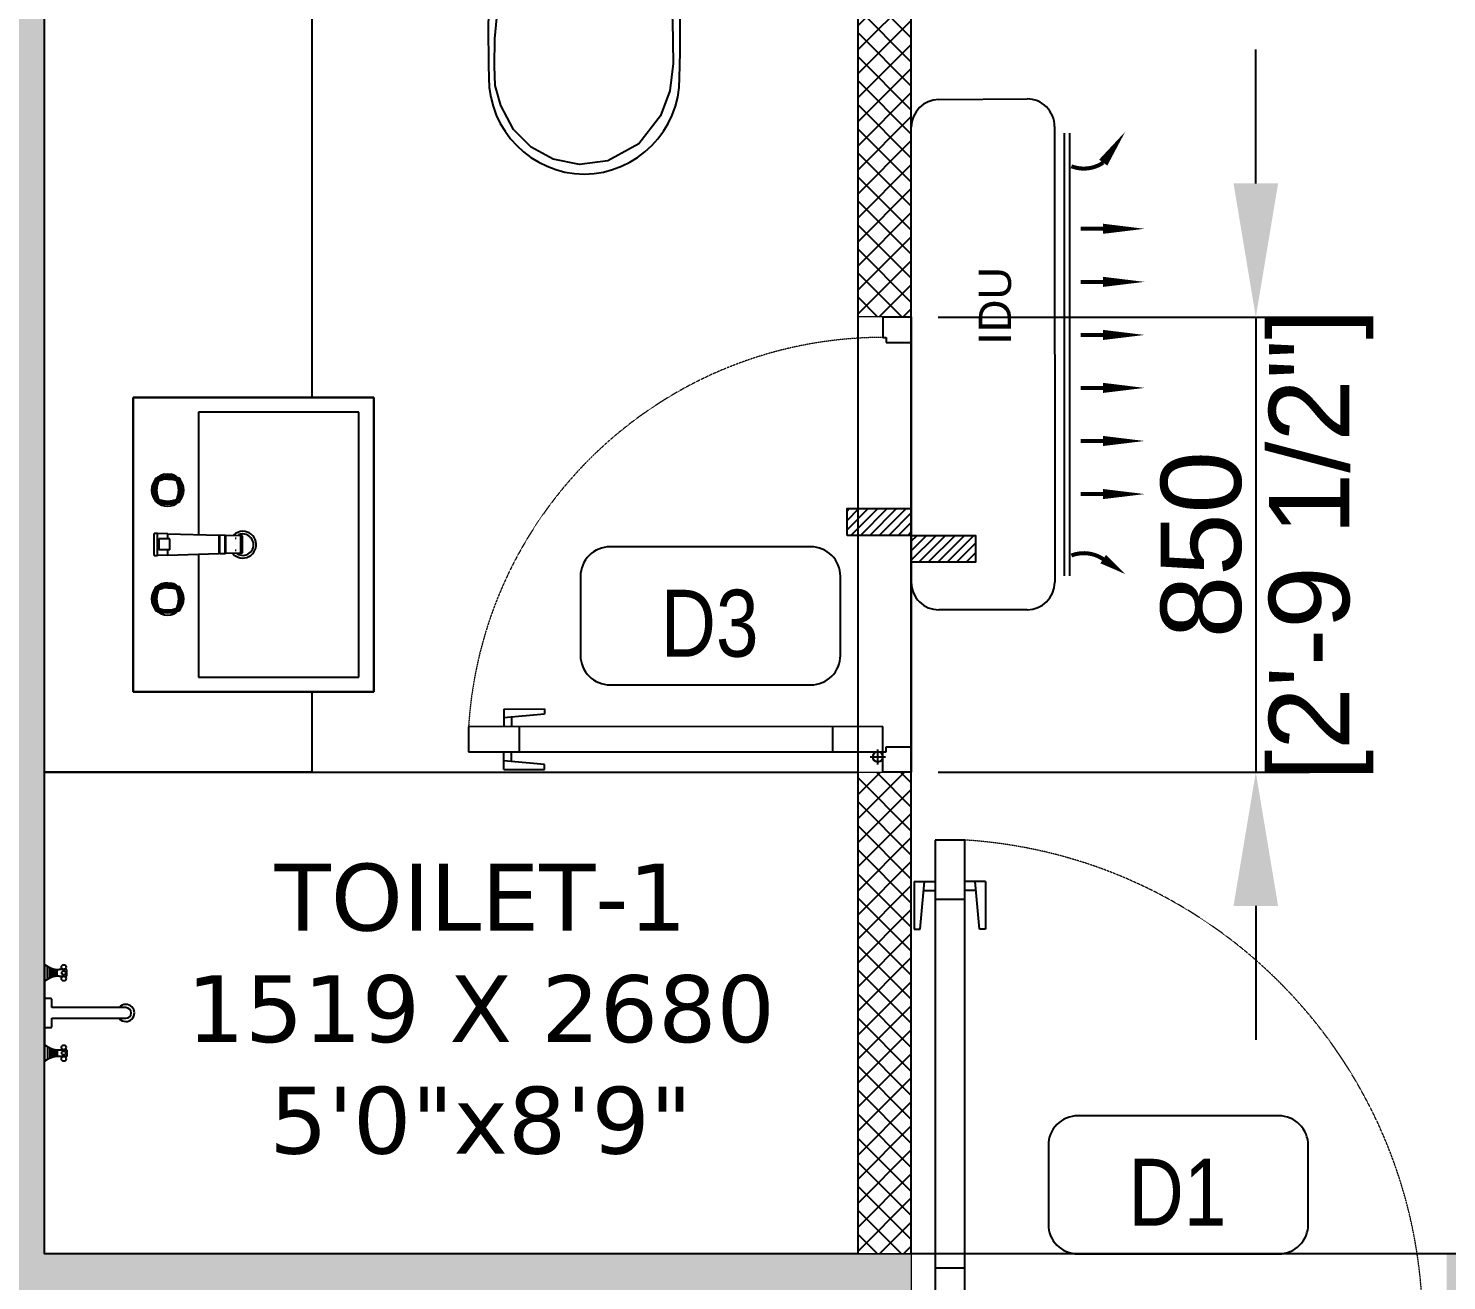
# Model space of a CAD drawing. Header units: millimetres. Extents: x 94643 to 134206, y 115494 to 180803.
# Drawn here: x 121620 to 124270, y 132077 to 134417 of the extents above; entities that cross this region are included whole.
import ezdxf
from ezdxf.enums import TextEntityAlignment as Align

# ---------------------------------------------------------------- set-up
doc = ezdxf.new("R2010")
doc.units = ezdxf.units.MM
doc.linetypes.add('3.5BHK EAST-UN-5$0$DASHED', pattern=[0.75, 0.5, -0.25])
doc.linetypes.add('3BHK  WEST_UN-2$0$DASHED', pattern=[0.75, 0.5, -0.25])
for name, color, linetype in [('A-AC', 252, 'Continuous'), ('A-Dimensions', 4, 'Continuous'), ('A-Door', 11, 'Continuous'), ('A-Door Line', 8, 'Continuous'), ('A-Fixture', 8, 'Continuous'), ('A-Furniture', 8, 'Continuous'), ('A-Handwash', 252, 'Continuous'), ('A-Handwash Platform', 253, 'Continuous'), ('A-Hatch', 252, 'Continuous'), ('A-Room Boundary', 44, 'Continuous'), ('A-Shower', 253, 'Continuous'), ('A-Shower Glass', 253, 'Continuous'), ('A-Text Main', 44, 'Continuous'), ('A-WC', 253, 'Continuous')]:
    doc.layers.add(name, color=color, linetype=linetype)
doc.layers.add('A-Wall', color=240, linetype='Continuous', lineweight=35)
doc.styles.add('2024-08-29_TOWER-A$0$simplex-0.8', font='simplex.shx', dxfattribs={"width": 0.8})
doc.styles.add('3.5BHK WEST-UN-6$0$grid_text', font='verdana.ttf')
doc.styles.add('3BHK  WEST_UN-2$0$AMISH', font='arial.ttf')
doc.styles.add('ARIAL', font='ARIALN.TTF')
doc.styles.add('S', font='arial.ttf', dxfattribs={"height": 150})
doc.dimstyles.new('DIMSMALL', dxfattribs={"dimtxt": 150, "dimasz": 250, "dimexe": 100, "dimexo": 100, "dimgap": 25, "dimtad": 1, "dimdec": 0, "dimzin": 0, "dimdsep": 46, "dimtxsty": 'S', "dimcen": 0, "dimdle": 100, "dimclrd": 8, "dimclre": 8, "dimclrt": 256, "dimazin": 0, "dimtfac": 1, "dimtdec": 0, "dimtix": 1, "dimtmove": 0, "dimatfit": 3, "dimldrblk": '12_DatumFilled', "dimfxl": 1, "dimtolj": 1, "dimtzin": 0, "dimlwd": -1, "dimlwe": -1, "dimarcsym": 1})

# ---------------------------------------------------------------- blocks, each defined once
blk = doc.blocks.new('*D239')
at = {"layer": 'A-Dimensions', "color": 8, "transparency": 16777216}
for p, q in [((123913.6, 134127.6), (123913.6, 134377.6)), ((123320.4, 133877.6), (124013.6, 133877.6)), ((123913.6, 133877.6), (123913.6, 133027.6)), ((123320.4, 133027.6), (124013.6, 133027.6)), ((123913.6, 132777.6), (123913.6, 132527.6))]:
    blk.add_line(p, q, dxfattribs=at)
for points in [[(123871.9, 134127.6), (123955.2, 134127.6), (123913.6, 133877.6)], [(123871.9, 132777.6), (123955.2, 132777.6), (123913.6, 133027.6)]]:
    blk.add_solid(points, dxfattribs=at)
at = {"layer": 'Defpoints', "color": 0, "transparency": 16777216}
for p in [(123220.4, 133877.6), (123220.4, 133027.6), (123913.6, 133027.6)]:
    blk.add_point(p, dxfattribs=at)
at = {"layer": 'A-Dimensions', "lineweight": 30, "transparency": 16777216, "char_height": 150, "attachment_point": 5, "rotation": 90, "style": 'S'}
for s, insert in [('\\A1;[2\'-9 1/2"]', (124035.7, 133452.6)), ('\\A1;850', (123812, 133452.6))]:
    blk.add_mtext(s, dxfattribs=dict(at, insert=insert))
blk = doc.blocks.new('12_DatumFilled')
at = {"color": 8, "linetype": 'ByBlock'}
blk.add_solid([(0, 0.577), (-1, 0), (0, -0.577)], dxfattribs=at)
blk = doc.blocks.new('A$Ccfbdbe87')
at = {"layer": 'A-Door'}
for p, q in [((99.9, 973.1), (44.4, 973.1)), ((44.4, 973.1), (44.4, 62.5)), ((99.9, 62.5), (99.9, 973.1)), ((5.6, 895.4), (44.4, 895.4)), ((5.6, 895.4), (5.6, 806.5)), ((16.7, 806.5), (24.9, 895.4)), ((23.3, 878.7), (44.4, 878.7)), ((138.8, 895.4), (99.9, 895.4)), ((121, 878.7), (99.9, 878.7)), ((127.7, 806.5), (119.5, 895.4)), ((138.8, 895.4), (138.8, 806.5)), ((99.9, 862), (44.4, 862)), ((5.6, 806.5), (16.7, 806.5)), ((138.8, 806.5), (127.7, 806.5)), ((99.9, 173.5), (44.4, 173.5)), ((33.3, 90.2), (33.3, 56.9)), ((0, 0), (0, 62.5)), ((0, 62.5), (44.4, 62.5)), ((16.7, 73.6), (50, 73.6)), ((44.4, 62.5), (99.9, 62.5)), ((44.4, 62.5), (44.4, 55.5)), ((44.4, 55.5), (55.5, 55.5)), ((55.5, 55.5), (55.5, 0)), ((99.9, 62.5), (99.9, 62.5)), ((944.5, 55.5), (944.5, 0)), ((955.6, 55.5), (944.5, 55.5)), ((1000, 62.5), (955.6, 62.5)), ((955.6, 62.5), (955.6, 55.5)), ((1000, 0), (1000, 62.5)), ((55.5, 0), (0, 0)), ((944.5, 0), (1000, 0))]:
    blk.add_line(p, q, dxfattribs=at)
blk.add_circle((33.3, 73.6), 11.1, dxfattribs=at)
at = {"layer": 'A-Door', "linetype": '3BHK  WEST_UN-2$0$DASHED', "lineweight": 0}
blk.add_arc((41.8, 61.2), 913.8, 0.0822, 86.3506, dxfattribs=at)
blk = doc.blocks.new('A$C9b4d8ff6')
at = {"layer": 'A-Door'}
for p, q in [((84.9, 827.1), (37.7, 827.1)), ((37.7, 827.1), (37.8, 53.1)), ((85, 53.1), (84.9, 827.1)), ((4.7, 761.1), (37.7, 761.1)), ((4.7, 761.1), (4.7, 685.5)), ((14.1, 685.5), (21.1, 761.1)), ((19.8, 746.9), (37.7, 746.9)), ((117.9, 761.1), (84.9, 761.1)), ((102.8, 746.9), (84.9, 746.9)), ((108.5, 685.5), (101.5, 761.1)), ((117.9, 761.1), (118, 685.5)), ((84.9, 732.7), (37.7, 732.7)), ((4.7, 685.5), (14.1, 685.5)), ((118, 685.5), (108.5, 685.5)), ((84.9, 147.5), (37.7, 147.5)), ((0, 0), (0, 53.1)), ((0, 53.1), (37.8, 53.1)), ((14.2, 62.5), (42.5, 62.5)), ((28.3, 76.7), (28.3, 48.4)), ((37.8, 53.1), (85, 53.1)), ((37.8, 53.1), (37.8, 47.2)), ((85, 53.1), (85, 53.1)), ((850, 53.2), (812.2, 53.1)), ((812.2, 53.1), (812.2, 47.2)), ((850, 0.1), (850, 53.2)), ((37.8, 47.2), (47.2, 47.2)), ((47.2, 47.2), (47.2, 0)), ((802.8, 47.2), (802.8, 0.1)), ((812.2, 47.2), (802.8, 47.2)), ((47.2, 0), (0, 0)), ((802.8, 0.1), (850, 0.1))]:
    blk.add_line(p, q, dxfattribs=at)
blk.add_circle((28.3, 62.5), 9.44, dxfattribs=at)
at = {"layer": 'A-Door', "linetype": '3.5BHK EAST-UN-5$0$DASHED', "lineweight": 0}
blk.add_arc((35.5, 52), 776.7, 0.0858, 86.3542, dxfattribs=at)
blk = doc.blocks.new('A$Cf00fcc3f')
at = {"layer": 'A-Fixture'}
for p, q in [((0, 0), (0, -450)), ((550, 0), (0, 0)), ((0, -450), (0, 0)), ((0, 0), (550, 0)), ((550, -450), (550, 0)), ((550, 0), (550, -450)), ((148.7, -47.8), (145.9, -53)), ((147.8, -54.3), (150.8, -44.3)), ((150.3, -45.9), (148.7, -47.8)), ((150.3, -55.2), (152.9, -46.2)), ((151.6, -42.4), (150.8, -44.3)), ((150.8, -44.3), (152.9, -46.2)), ((151.6, -42.4), (153.6, -41.5)), ((153.7, -44.5), (151.6, -42.4)), ((155.2, -46), (152.5, -55)), ((155.2, -46), (152.5, -55)), ((153.7, -44.5), (152.9, -46.2)), ((153.6, -41.5), (163.5, -38.6)), ((155.5, -43.7), (153.6, -41.5)), ((155.5, -43.7), (153.7, -44.5)), ((156.4, -47.2), (154.1, -55.3)), ((157.1, -39.5), (155.1, -41.1)), ((164.2, -43.3), (155.2, -46)), ((155.5, -43.7), (164.5, -41)), ((164.5, -44.9), (156.4, -47.2)), ((162.3, -36.7), (157.1, -39.5)), ((167.9, -35), (162.3, -36.7)), ((163.5, -38.6), (173.8, -37.6)), ((163.5, -38.6), (164.5, -41)), ((173.8, -42.3), (164.2, -43.3)), ((173.8, -42.3), (164.2, -43.3)), ((164.5, -41), (173.8, -40.1)), ((173.8, -43.9), (164.5, -44.9)), ((173.8, -34.4), (167.9, -35)), ((179.7, -35), (173.8, -34.4)), ((179.7, -35), (173.8, -34.4)), ((173.8, -37.6), (184.1, -38.6)), ((173.8, -37.6), (173.8, -40.1)), ((173.8, -40.1), (183.2, -41)), ((183.4, -43.3), (173.8, -42.3)), ((183.1, -44.9), (173.8, -43.9)), ((185.4, -36.7), (179.7, -35)), ((185.4, -36.7), (179.7, -35)), ((191.2, -47.2), (183.1, -44.9)), ((184.1, -38.6), (183.2, -41)), ((183.2, -41), (192.2, -43.7)), ((183.4, -43.3), (192.4, -46)), ((192.4, -46), (183.4, -43.3)), ((184.1, -38.6), (194.1, -41.5)), ((190.6, -39.5), (185.4, -36.7)), ((190.6, -39.5), (185.4, -36.7)), ((192.5, -41.1), (190.6, -39.5)), ((192.5, -41.1), (190.6, -39.5)), ((191.2, -47.2), (193.5, -55.3)), ((192.2, -43.7), (194.1, -41.5)), ((192.2, -43.7), (193.9, -44.5)), ((192.4, -46), (195.1, -55)), ((193.9, -44.5), (196, -42.4)), ((193.9, -44.5), (194.7, -46.2)), ((194.1, -41.5), (196, -42.4)), ((196.9, -44.3), (194.7, -46.2)), ((194.7, -46.2), (197.4, -55.2)), ((196, -42.4), (196.9, -44.3)), ((196.9, -44.3), (199.8, -54.3)), ((198.9, -47.8), (197.3, -45.9)), ((198.9, -47.8), (197.3, -45.9)), ((201.7, -53), (198.9, -47.8)), ((201.7, -53), (198.9, -47.8)), ((254.8, -39.2), (296, -39.2)), ((254.8, -39.2), (255, -45.5)), ((255.5, -64.6), (255, -45.5)), ((255, -45.5), (295.9, -45.5)), ((265.1, -68.5), (265.1, -47.9)), ((285.7, -47.9), (265.1, -47.9)), ((285.7, -68.5), (285.7, -47.9)), ((295.3, -64.6), (295.9, -45.5)), ((295.9, -45.5), (296, -39.2)), ((351.9, -47.8), (349.1, -53)), ((351, -54.3), (354, -44.3)), ((353.5, -45.9), (351.9, -47.8)), ((353.5, -55.2), (356.1, -46.2)), ((354.8, -42.4), (354, -44.3)), ((354, -44.3), (356.1, -46.2)), ((354.8, -42.4), (356.8, -41.5)), ((356.9, -44.5), (354.8, -42.4)), ((358.4, -46), (355.7, -55)), ((358.4, -46), (355.7, -55)), ((356.9, -44.5), (356.1, -46.2)), ((356.8, -41.5), (366.7, -38.6)), ((358.7, -43.7), (356.8, -41.5)), ((358.7, -43.7), (356.9, -44.5)), ((359.6, -47.2), (357.3, -55.3)), ((360.3, -39.5), (358.3, -41.1)), ((367.4, -43.3), (358.4, -46)), ((358.7, -43.7), (367.7, -41)), ((367.7, -44.9), (359.6, -47.2)), ((365.5, -36.7), (360.3, -39.5)), ((371.1, -35), (365.5, -36.7)), ((366.7, -38.6), (377, -37.6)), ((366.7, -38.6), (367.7, -41)), ((377, -42.3), (367.4, -43.3)), ((377, -42.3), (367.4, -43.3)), ((367.7, -41), (377, -40.1)), ((377, -43.9), (367.7, -44.9)), ((377, -34.4), (371.1, -35)), ((382.9, -35), (377, -34.4)), ((382.9, -35), (377, -34.4)), ((377, -37.6), (387.3, -38.6)), ((377, -37.6), (377, -40.1)), ((377, -40.1), (386.4, -41)), ((386.6, -43.3), (377, -42.3)), ((386.3, -44.9), (377, -43.9)), ((388.6, -36.7), (382.9, -35)), ((388.6, -36.7), (382.9, -35)), ((394.4, -47.2), (386.3, -44.9)), ((387.3, -38.6), (386.4, -41)), ((386.4, -41), (395.4, -43.7)), ((386.6, -43.3), (395.6, -46)), ((395.6, -46), (386.6, -43.3)), ((387.3, -38.6), (397.3, -41.5)), ((393.8, -39.5), (388.6, -36.7)), ((393.8, -39.5), (388.6, -36.7)), ((395.7, -41.1), (393.8, -39.5)), ((395.7, -41.1), (393.8, -39.5)), ((394.4, -47.2), (396.7, -55.3)), ((395.4, -43.7), (397.3, -41.5)), ((395.4, -43.7), (397.1, -44.5)), ((395.6, -46), (398.3, -55)), ((397.1, -44.5), (399.2, -42.4)), ((397.1, -44.5), (397.9, -46.2)), ((397.3, -41.5), (399.2, -42.4)), ((400.1, -44.3), (397.9, -46.2)), ((397.9, -46.2), (400.6, -55.2)), ((399.2, -42.4), (400.1, -44.3)), ((400.1, -44.3), (403, -54.3)), ((402.1, -47.8), (400.5, -45.9)), ((402.1, -47.8), (400.5, -45.9)), ((404.9, -53), (402.1, -47.8)), ((404.9, -53), (402.1, -47.8)), ((144.2, -58.7), (143.6, -64.6)), ((143.6, -64.6), (144.2, -70.5)), ((143.6, -64.6), (144.2, -70.5)), ((145.9, -53), (144.2, -58.7)), ((144.2, -70.5), (145.9, -76.1)), ((144.2, -70.5), (145.9, -76.1)), ((145.9, -76.1), (148.7, -81.3)), ((145.9, -76.1), (148.7, -81.3)), ((146.8, -64.6), (147.8, -54.3)), ((147.8, -74.9), (146.8, -64.6)), ((149.4, -64.6), (146.8, -64.6)), ((147.8, -54.3), (150.3, -55.2)), ((147.8, -74.9), (150.3, -73.9)), ((150.8, -84.8), (147.8, -74.9)), ((149.4, -64.6), (150.3, -55.2)), ((150.3, -73.9), (149.4, -64.6)), ((152.9, -82.9), (150.3, -73.9)), ((152.5, -55), (151.6, -64.6)), ((151.6, -64.6), (152.5, -74.2)), ((151.6, -64.6), (152.5, -74.2)), ((152.5, -74.2), (155.2, -83.2)), ((152.5, -74.2), (155.2, -83.2)), ((154.1, -55.3), (153.2, -64.6)), ((153.2, -64.6), (154.1, -73.9)), ((154.1, -73.9), (156.4, -81.9)), ((191.2, -81.9), (193.5, -73.9)), ((192.4, -83.2), (195.1, -74.2)), ((192.4, -83.2), (195.1, -74.2)), ((194.4, -64.6), (193.5, -55.3)), ((194.4, -64.6), (193.5, -73.9)), ((197.4, -73.9), (194.7, -82.9)), ((195.1, -55), (196, -64.6)), ((196, -64.6), (195.1, -74.2)), ((199.8, -74.9), (196.9, -84.8)), ((199.8, -54.3), (197.4, -55.2)), ((197.4, -55.2), (198.3, -64.6)), ((198.3, -64.6), (197.4, -73.9)), ((199.8, -74.9), (197.4, -73.9)), ((198.3, -64.6), (200.8, -64.6)), ((198.9, -81.3), (201.7, -76.1)), ((198.9, -81.3), (201.7, -76.1)), ((199.8, -54.3), (200.8, -64.6)), ((200.8, -64.6), (199.8, -74.9)), ((203.4, -58.7), (201.7, -53)), ((203.4, -58.7), (201.7, -53)), ((201.7, -76.1), (203.4, -70.5)), ((201.7, -76.1), (203.4, -70.5)), ((203.4, -58.7), (204, -64.6)), ((204, -64.6), (203.4, -58.7)), ((204, -64.6), (203.4, -70.5)), ((204, -64.6), (203.4, -70.5)), ((255.5, -64.6), (258.3, -160.2)), ((255.5, -64.6), (265.1, -64.6)), ((265.1, -68.5), (285.7, -68.5)), ((285.7, -64.6), (295.3, -64.6)), ((295.3, -64.6), (292.6, -160.2)), ((347.4, -58.7), (346.8, -64.6)), ((346.8, -64.6), (347.4, -70.5)), ((346.8, -64.6), (347.4, -70.5)), ((349.1, -53), (347.4, -58.7)), ((347.4, -70.5), (349.1, -76.1)), ((347.4, -70.5), (349.1, -76.1)), ((349.1, -76.1), (351.9, -81.3)), ((349.1, -76.1), (351.9, -81.3)), ((350, -64.6), (351, -54.3)), ((351, -74.9), (350, -64.6)), ((352.6, -64.6), (350, -64.6)), ((351, -54.3), (353.5, -55.2)), ((351, -74.9), (353.5, -73.9)), ((354, -84.8), (351, -74.9)), ((352.6, -64.6), (353.5, -55.2)), ((353.5, -73.9), (352.6, -64.6)), ((356.1, -82.9), (353.5, -73.9)), ((355.7, -55), (354.8, -64.6)), ((354.8, -64.6), (355.7, -74.2)), ((354.8, -64.6), (355.7, -74.2)), ((355.7, -74.2), (358.4, -83.2)), ((355.7, -74.2), (358.4, -83.2)), ((357.3, -55.3), (356.4, -64.6)), ((356.4, -64.6), (357.3, -73.9)), ((357.3, -73.9), (359.6, -81.9)), ((394.4, -81.9), (396.7, -73.9)), ((395.6, -83.2), (398.3, -74.2)), ((395.6, -83.2), (398.3, -74.2)), ((397.6, -64.6), (396.7, -55.3)), ((397.6, -64.6), (396.7, -73.9)), ((400.6, -73.9), (397.9, -82.9)), ((398.3, -55), (399.2, -64.6)), ((399.2, -64.6), (398.3, -74.2)), ((403, -74.9), (400.1, -84.8)), ((403, -54.3), (400.6, -55.2)), ((400.6, -55.2), (401.5, -64.6)), ((401.5, -64.6), (400.6, -73.9)), ((403, -74.9), (400.6, -73.9)), ((401.5, -64.6), (404, -64.6)), ((402.1, -81.3), (404.9, -76.1)), ((402.1, -81.3), (404.9, -76.1)), ((403, -54.3), (404, -64.6)), ((404, -64.6), (403, -74.9)), ((406.6, -58.7), (404.9, -53)), ((406.6, -58.7), (404.9, -53)), ((404.9, -76.1), (406.6, -70.5)), ((404.9, -76.1), (406.6, -70.5)), ((406.6, -58.7), (407.2, -64.6)), ((406.6, -58.7), (407.2, -64.6)), ((407.2, -64.6), (406.6, -70.5)), ((407.2, -64.6), (406.6, -70.5)), ((148.7, -81.3), (150.3, -83.2)), ((148.7, -81.3), (150.3, -83.2)), ((150.8, -84.8), (152.9, -82.9)), ((151.6, -86.8), (150.8, -84.8)), ((151.6, -86.8), (153.7, -84.7)), ((151.6, -86.8), (153.6, -87.6)), ((152.9, -82.9), (153.7, -84.7)), ((155.5, -85.5), (153.6, -87.6)), ((163.5, -90.6), (153.6, -87.6)), ((153.7, -84.7), (155.5, -85.5)), ((155.1, -88.1), (157.1, -89.7)), ((155.1, -88.1), (157.1, -89.7)), ((155.2, -83.2), (164.2, -85.9)), ((155.2, -83.2), (164.2, -85.9)), ((164.5, -88.1), (155.5, -85.5)), ((156.4, -81.9), (164.5, -84.3)), ((157.1, -89.7), (162.3, -92.4)), ((157.1, -89.7), (162.3, -92.4)), ((162.3, -92.4), (167.9, -94.2)), ((162.3, -92.4), (167.9, -94.2)), ((163.5, -90.6), (164.5, -88.1)), ((173.8, -91.6), (163.5, -90.6)), ((164.2, -85.9), (173.8, -86.8)), ((164.2, -85.9), (173.8, -86.8)), ((164.5, -84.3), (173.8, -85.2)), ((173.8, -89), (164.5, -88.1)), ((167.9, -94.2), (173.8, -94.7)), ((167.9, -94.2), (173.8, -94.7)), ((173.8, -85.2), (183.1, -84.3)), ((173.8, -86.8), (183.4, -85.9)), ((173.8, -86.8), (183.4, -85.9)), ((183.2, -88.1), (173.8, -89)), ((173.8, -91.6), (173.8, -89)), ((184.1, -90.6), (173.8, -91.6)), ((173.8, -94.7), (179.7, -94.2)), ((173.8, -94.7), (179.7, -94.2)), ((179.7, -94.2), (185.4, -92.4)), ((179.7, -94.2), (185.4, -92.4)), ((183.1, -84.3), (191.2, -81.9)), ((192.2, -85.5), (183.2, -88.1)), ((184.1, -90.6), (183.2, -88.1)), ((183.4, -85.9), (192.4, -83.2)), ((183.4, -85.9), (192.4, -83.2)), ((194.1, -87.6), (184.1, -90.6)), ((185.4, -92.4), (190.6, -89.7)), ((185.4, -92.4), (190.6, -89.7)), ((190.6, -89.7), (192.5, -88.1)), ((190.6, -89.7), (192.5, -88.1)), ((192.2, -85.5), (193.9, -84.7)), ((192.2, -85.5), (194.1, -87.6)), ((193.9, -84.7), (194.7, -82.9)), ((193.9, -84.7), (196, -86.8)), ((196, -86.8), (194.1, -87.6)), ((196.9, -84.8), (194.7, -82.9)), ((196, -86.8), (196.9, -84.8)), ((197.3, -83.2), (198.9, -81.3)), ((197.3, -83.2), (198.9, -81.3)), ((351.9, -81.3), (353.5, -83.2)), ((351.9, -81.3), (353.5, -83.2)), ((354, -84.8), (356.1, -82.9)), ((354.8, -86.8), (354, -84.8)), ((354.8, -86.8), (356.9, -84.7)), ((354.8, -86.8), (356.8, -87.6)), ((356.1, -82.9), (356.9, -84.7)), ((358.7, -85.5), (356.8, -87.6)), ((366.7, -90.6), (356.8, -87.6)), ((356.9, -84.7), (358.7, -85.5)), ((358.3, -88.1), (360.3, -89.7)), ((358.3, -88.1), (360.3, -89.7)), ((358.4, -83.2), (367.4, -85.9)), ((358.4, -83.2), (367.4, -85.9)), ((367.7, -88.1), (358.7, -85.5)), ((359.6, -81.9), (367.7, -84.3)), ((360.3, -89.7), (365.5, -92.4)), ((360.3, -89.7), (365.5, -92.4)), ((365.5, -92.4), (371.1, -94.2)), ((365.5, -92.4), (371.1, -94.2)), ((366.7, -90.6), (367.7, -88.1)), ((377, -91.6), (366.7, -90.6)), ((367.4, -85.9), (377, -86.8)), ((367.4, -85.9), (377, -86.8)), ((367.7, -84.3), (377, -85.2)), ((377, -89), (367.7, -88.1)), ((371.1, -94.2), (377, -94.7)), ((371.1, -94.2), (377, -94.7)), ((377, -85.2), (386.3, -84.3)), ((377, -86.8), (386.6, -85.9)), ((377, -86.8), (386.6, -85.9)), ((386.4, -88.1), (377, -89)), ((377, -91.6), (377, -89)), ((387.3, -90.6), (377, -91.6)), ((377, -94.7), (382.9, -94.2)), ((377, -94.7), (382.9, -94.2)), ((382.9, -94.2), (388.6, -92.4)), ((382.9, -94.2), (388.6, -92.4)), ((386.3, -84.3), (394.4, -81.9)), ((395.4, -85.5), (386.4, -88.1)), ((387.3, -90.6), (386.4, -88.1)), ((386.6, -85.9), (395.6, -83.2)), ((386.6, -85.9), (395.6, -83.2)), ((397.3, -87.6), (387.3, -90.6)), ((388.6, -92.4), (393.8, -89.7)), ((388.6, -92.4), (393.8, -89.7)), ((393.8, -89.7), (395.7, -88.1)), ((393.8, -89.7), (395.7, -88.1)), ((395.4, -85.5), (397.1, -84.7)), ((395.4, -85.5), (397.3, -87.6)), ((397.1, -84.7), (397.9, -82.9)), ((397.1, -84.7), (399.2, -86.8)), ((399.2, -86.8), (397.3, -87.6)), ((400.1, -84.8), (397.9, -82.9)), ((399.2, -86.8), (400.1, -84.8)), ((400.5, -83.2), (402.1, -81.3)), ((400.5, -83.2), (402.1, -81.3)), ((257.2, -122), (27.5, -122)), ((27.5, -122), (27.5, -422)), ((522.5, -122), (293.7, -122)), ((522.5, -422), (522.5, -122)), ((258.3, -162.3), (258.3, -160.2)), ((292.6, -160.2), (258.3, -160.2)), ((258.3, -162.3), (258.6, -171.8)), ((258.3, -162.3), (292.5, -162.3)), ((258.6, -171.8), (258.6, -172.7)), ((258.6, -171.8), (292.2, -171.8)), ((259.4, -201.1), (258.6, -172.7)), ((292.2, -172.7), (258.6, -172.7)), ((291.4, -201.1), (292.2, -172.7)), ((292.2, -171.8), (292.5, -162.3)), ((292.2, -171.8), (292.2, -172.7)), ((292.6, -160.2), (292.5, -162.3)), ((259.4, -201.1), (259.5, -204.3)), ((259.4, -201.1), (291.4, -201.1)), ((259.5, -204.3), (291.3, -204.3)), ((264.3, -192.3), (264.3, -190.8)), ((286.5, -192.3), (286.5, -190.8)), ((291.3, -204.3), (291.4, -201.1)), ((27.5, -422), (522.5, -422)), ((0, -450), (550, -450)), ((550, -450), (0, -450))]:
    blk.add_line(p, q, dxfattribs=at)
for radius, start, end in [(25, 130.6704, 0), (20, 145.6811, 0), (25, 0, 45), (20, 0, 24.0891)]:
    blk.add_arc((275, -205), radius, start, end, dxfattribs=at)
blk = doc.blocks.new('A$Cfbc7273c')
at = {"layer": 'A-Shower'}
for p, q in [((-41.9, 68.8), (-41.9, 81.3)), ((-41.9, 81.3), (-27.4, 81.2)), ((-23.6, 68.6), (-23.6, 81.3)), ((-22.2, 81.5), (-22.2, 68.5)), ((-20.4, 68.3), (-20.4, 81.7)), ((-18, 82.2), (-18, 67.8)), ((-15.8, 67.3), (-15.8, 82.7)), ((-13.3, 66.5), (-13.3, 83.5)), ((-9.9, 65.2), (-9.9, 84.7)), ((-5.4, 63), (-5.4, 87)), ((0, 90.6), (0, 59.4)), ((0, -90.6), (0, 90.6)), ((-27.4, 68.8), (-41.9, 68.8)), ((0, 27), (-12.5, 27)), ((0, -27), (0, 27)), ((-13.5, 10), (-152, 10)), ((-13.5, 26), (-13.5, 10)), ((-152, -10), (-13.5, -10)), ((-13.5, -10), (-13.5, -26)), ((-12.5, -27), (0, -27)), ((-41.9, -68.8), (-41.9, -81.3)), ((-27.4, -68.8), (-41.9, -68.8)), ((-23.6, -68.6), (-23.6, -81.3)), ((-22.2, -81.5), (-22.2, -68.5)), ((-20.4, -68.3), (-20.4, -81.7)), ((-18, -82.2), (-18, -67.8)), ((-15.8, -67.3), (-15.8, -82.7)), ((-13.3, -66.5), (-13.3, -83.5)), ((-9.9, -65.2), (-9.9, -84.7)), ((-5.4, -63), (-5.4, -87)), ((0, -90.6), (0, -59.4)), ((-41.9, -81.3), (-27.4, -81.2))]:
    blk.add_line(p, q, dxfattribs=at)
for centre, radius in [((-36, 85.7), 4.41), ((-36, 64.3), 4.41), ((-36, 74.8), 3.69), ((-36, -64.3), 4.41), ((-36, -74.8), 3.69), ((-36, -85.7), 4.41)]:
    blk.add_circle(centre, radius, dxfattribs=at)
for centre, radius, start, end in [((-27.2, 125.4), 44.2, 269.7849, 308.0362), ((-27.4, 24.1), 44.7, 52.1791, 90), ((-12.5, 26), 0.999, 89.9998, 180.1995), ((-152, 0), 16, 90, 180.0001), ((-152, 0), 16, 180.0001, 270), ((-152, 0), 10, 90, 270), ((-152, 0), 16, 38.6822, 90), ((-152, 0), 16, 270, 321.3178), ((-12.5, -26), 1, 180, 269.8008), ((-27.4, -24.1), 44.7, 270, 307.8209), ((-27.2, -125.4), 44.2, 51.9638, 90.2151)]:
    blk.add_arc(centre, radius, start, end, dxfattribs=at)
blk = doc.blocks.new('3BHK  WEST_UN-2$0$fgdskokjmfv')
at = {"layer": 'A-WC', "linetype": 'Continuous'}
for p, q in [((15769231.8, 1072211.9), (15769232.1, 1072190)), ((15769309.2, 1072211.9), (15769231.8, 1072211.9)), ((15769262.2, 1072190), (15769262.5, 1072211.9)), ((15769274.3, 1072211.9), (15769274.3, 1072210.2)), ((15769274.3, 1072210.2), (15769274.3, 1072208.5)), ((15769292.1, 1072163.3), (15769292.1, 1072209.4)), ((15769309.2, 1072211.4), (15769309.2, 1072211.9)), ((15769309.2, 1072209.7), (15769309.2, 1072211.4)), ((15769309.2, 1072208), (15769309.2, 1072209.7)), ((15769362.5, 1072214.8), (15769328, 1072207)), ((15769362.5, 1072214.8), (15769374.5, 1072212)), ((15769428.5, 1072209.1), (15769522.1, 1072209.1)), ((15769667.1, 1072211.9), (15769522.1, 1072211.9)), ((15769522.1, 1072211.9), (15769522.1, 1072203.9)), ((15769667.1, 1072211.9), (15769667.1, 1072203.9)), ((15769667.1, 1072209.1), (15769758.5, 1072209.1)), ((15769217.4, 1072186.7), (15769217.5, 1072186.9)), ((15769217.4, 1072186.5), (15769217.4, 1072186.7)), ((15769217.4, 1072186.3), (15769217.4, 1072186.5)), ((15769217.4, 1072186.1), (15769217.4, 1072186.3)), ((15769217.4, 1072186.3), (15769217.4, 1072186.3)), ((15769217.5, 1072185.9), (15769217.4, 1072186.1)), ((15769217.5, 1072187.3), (15769217.6, 1072187.5)), ((15769217.5, 1072187.1), (15769217.5, 1072187.3)), ((15769217.5, 1072186.9), (15769217.5, 1072187.1)), ((15769217.5, 1072185.7), (15769217.5, 1072185.9)), ((15769217.5, 1072185.5), (15769217.5, 1072185.7)), ((15769217.5, 1072185.3), (15769217.5, 1072185.5)), ((15769217.6, 1072185.1), (15769217.5, 1072185.3)), ((15769217.6, 1072187.7), (15769217.7, 1072187.9)), ((15769217.6, 1072187.5), (15769217.6, 1072187.7)), ((15769217.6, 1072184.9), (15769217.6, 1072185.1)), ((15769217.7, 1072184.7), (15769217.6, 1072184.9)), ((15769217.7, 1072187.9), (15769217.8, 1072188.1)), ((15769217.8, 1072184.5), (15769217.7, 1072184.7)), ((15769217.8, 1072188.3), (15769217.9, 1072188.5)), ((15769217.8, 1072188.1), (15769217.8, 1072188.3)), ((15769217.8, 1072184.3), (15769217.8, 1072184.5)), ((15769217.9, 1072184.2), (15769217.8, 1072184.3)), ((15769217.9, 1072188.5), (15769218, 1072188.7)), ((15769218, 1072184), (15769217.9, 1072184.2)), ((15769218, 1072188.7), (15769218.1, 1072188.8)), ((15769218.1, 1072183.8), (15769218, 1072184)), ((15769218.1, 1072188.8), (15769218.2, 1072189)), ((15769218.2, 1072183.6), (15769218.1, 1072183.8)), ((15769218.2, 1072189), (15769218.3, 1072189.2)), ((15769218.3, 1072183.5), (15769218.2, 1072183.6)), ((15769218.3, 1072189.2), (15769218.4, 1072189.3)), ((15769218.5, 1072183.3), (15769218.3, 1072183.5)), ((15769218.4, 1072189.3), (15769218.5, 1072189.5)), ((15769218.5, 1072189.5), (15769218.7, 1072189.6)), ((15769218.6, 1072183.2), (15769218.5, 1072183.3)), ((15769218.7, 1072183), (15769218.6, 1072183.2)), ((15769218.7, 1072189.6), (15769218.8, 1072189.8)), ((15769218.8, 1072182.9), (15769218.7, 1072183)), ((15769218.8, 1072189.8), (15769218.9, 1072189.9)), ((15769219, 1072182.7), (15769218.8, 1072182.9)), ((15769218.9, 1072189.9), (15769219.1, 1072190.1)), ((15769219.1, 1072182.6), (15769219, 1072182.7)), ((15769219.1, 1072190.1), (15769219.2, 1072190.2)), ((15769219.3, 1072182.5), (15769219.1, 1072182.6)), ((15769219.2, 1072190.2), (15769219.4, 1072190.3)), ((15769219.4, 1072182.3), (15769219.3, 1072182.5)), ((15769219.4, 1072190.3), (15769219.6, 1072190.4)), ((15769219.6, 1072190.4), (15769219.7, 1072190.6)), ((15769219.7, 1072190.6), (15769219.9, 1072190.7)), ((15769219.9, 1072190.7), (15769220.1, 1072190.8)), ((15769220.1, 1072190.8), (15769220.3, 1072190.8)), ((15769220.3, 1072190.8), (15769220.4, 1072190.9)), ((15769220.4, 1072190.9), (15769220.6, 1072191)), ((15769220.6, 1072191), (15769220.8, 1072191.1)), ((15769220.8, 1072191.1), (15769221, 1072191.1)), ((15769221, 1072191.1), (15769221.2, 1072191.2)), ((15769221.2, 1072191.2), (15769221.4, 1072191.2)), ((15769221.4, 1072191.2), (15769221.6, 1072191.3)), ((15769221.6, 1072191.3), (15769221.8, 1072191.3)), ((15769221.8, 1072191.3), (15769222, 1072191.3)), ((15769222, 1072191.3), (15769222.2, 1072191.3)), ((15769222.2, 1072191.3), (15769222.4, 1072191.3)), ((15769222.4, 1072191.3), (15769222.4, 1072191.3)), ((15769222.5, 1072191.3), (15769222.4, 1072191.3)), ((15769222.4, 1072191.3), (15769222.4, 1072191.3)), ((15769222.4, 1072191.3), (15769222.5, 1072191.3)), ((15769222.6, 1072191.3), (15769222.5, 1072191.3)), ((15769222.5, 1072191.3), (15769222.5, 1072191.3)), ((15769222.5, 1072191.3), (15769222.7, 1072191.3)), ((15769222.8, 1072191.3), (15769222.6, 1072191.3)), ((15769222.7, 1072191.3), (15769222.9, 1072191.3)), ((15769232.1, 1072191.3), (15769222.8, 1072191.3)), ((15769222.9, 1072191.3), (15769223.1, 1072191.3)), ((15769223.1, 1072191.3), (15769223.4, 1072191.3)), ((15769223.4, 1072191.3), (15769223.8, 1072191.3)), ((15769223.8, 1072191.3), (15769224.2, 1072191.3)), ((15769224.2, 1072191.3), (15769224.7, 1072191.3)), ((15769228.6, 1072190), (15769228.8, 1072176)), ((15769228.7, 1072190), (15769232.9, 1072190)), ((15769232.9, 1072190), (15769239.6, 1072190)), ((15769233.1, 1072183), (15769232.9, 1072190)), ((15769233.2, 1072176), (15769233.1, 1072183)), ((15769239.6, 1072190), (15769243.9, 1072190)), ((15769243.9, 1072183), (15769243.8, 1072176)), ((15769243.9, 1072190), (15769247.1, 1072190)), ((15769243.9, 1072190), (15769243.9, 1072183)), ((15769247.1, 1072190), (15769264.5, 1072190)), ((15769262.2, 1072191.3), (15769262.5, 1072191.3)), ((15769262.5, 1072191.3), (15769263.8, 1072191.3)), ((15769263.8, 1072191.3), (15769265.2, 1072191.3)), ((15769264.4, 1072183), (15769264.5, 1072190)), ((15769264.4, 1072176), (15769264.4, 1072183)), ((15769265.2, 1072191.3), (15769266.5, 1072191.3)), ((15769274.3, 1072208.5), (15769274.3, 1072206.8)), ((15769274.3, 1072206.8), (15769274.3, 1072205.4)), ((15769309.2, 1072206.4), (15769309.2, 1072208)), ((15769309.2, 1072206), (15769309.2, 1072206.4)), ((15769328, 1072207), (15769309.9, 1072206.4)), ((15769664.1, 1072200.9), (15769525.1, 1072200.9)), ((15769618.4, 1072200.9), (15769565.9, 1072200.9)), ((15769565.9, 1072200.9), (15769565.9, 1072197.6)), ((15769618.4, 1072194.8), (15769565.9, 1072194.8)), ((15769565.9, 1072194.8), (15769565.9, 1072174.4)), ((15769567.4, 1072196.1), (15769616.9, 1072196.1)), ((15769618.4, 1072197.6), (15769618.4, 1072200.9)), ((15769618.4, 1072174.4), (15769618.4, 1072194.8)), ((15769219.6, 1072182.2), (15769219.4, 1072182.3)), ((15769219.8, 1072182.1), (15769219.6, 1072182.2)), ((15769219.9, 1072182), (15769219.8, 1072182.1)), ((15769220.1, 1072181.9), (15769219.9, 1072182)), ((15769220.3, 1072181.8), (15769220.1, 1072181.9)), ((15769220.5, 1072181.7), (15769220.3, 1072181.8)), ((15769220.7, 1072181.7), (15769220.5, 1072181.7)), ((15769220.9, 1072181.6), (15769220.7, 1072181.7)), ((15769221, 1072181.5), (15769220.9, 1072181.6)), ((15769221.2, 1072181.5), (15769221, 1072181.5)), ((15769221.4, 1072181.4), (15769221.2, 1072181.5)), ((15769221.6, 1072181.4), (15769221.4, 1072181.4)), ((15769221.8, 1072181.4), (15769221.6, 1072181.4)), ((15769222, 1072181.4), (15769221.8, 1072181.4)), ((15769222.2, 1072181.3), (15769222, 1072181.4)), ((15769222.4, 1072181.3), (15769222.2, 1072181.3)), ((15769222.5, 1072181.3), (15769222.4, 1072181.3)), ((15769222.4, 1072181.3), (15769222.4, 1072181.3)), ((15769222.4, 1072181.3), (15769222.5, 1072181.3)), ((15769222.6, 1072181.3), (15769222.5, 1072181.3)), ((15769222.5, 1072181.3), (15769222.5, 1072181.3)), ((15769222.5, 1072181.3), (15769222.7, 1072181.3)), ((15769222.8, 1072181.3), (15769222.6, 1072181.3)), ((15769222.7, 1072181.3), (15769222.8, 1072181.3)), ((15769222.8, 1072181.3), (15769228.8, 1072181.3)), ((15769223, 1072181.3), (15769222.8, 1072181.3)), ((15769223.3, 1072181.3), (15769223, 1072181.3)), ((15769223.6, 1072181.3), (15769223.3, 1072181.3)), ((15769224, 1072181.3), (15769223.6, 1072181.3)), ((15769224.4, 1072181.3), (15769224, 1072181.3)), ((15769224.9, 1072181.3), (15769224.4, 1072181.3)), ((15769233.2, 1072176), (15769228.9, 1072176)), ((15769239.6, 1072176), (15769233.2, 1072176)), ((15769243.8, 1072176), (15769239.6, 1072176)), ((15769240, 1072176), (15769240, 1072167.3)), ((15769242, 1072176), (15769242, 1072161.6)), ((15769247.1, 1072176), (15769243.8, 1072176)), ((15769264.4, 1072176), (15769247.1, 1072176)), ((15769252.2, 1072161.6), (15769252.2, 1072176)), ((15769254.3, 1072167.3), (15769254.3, 1072176)), ((15769265.9, 1072181.3), (15769264.5, 1072181.3)), ((15769266.6, 1072181.3), (15769265.9, 1072181.3)), ((15769273.1, 1072167.7), (15769273.1, 1072069.7)), ((15769311.1, 1072167.5), (15769329.3, 1072168.1)), ((15769311.2, 1072069.7), (15769311.2, 1072167.7)), ((15769329.3, 1072168.1), (15769364.2, 1072162.5)), ((15769364.3, 1072162.5), (15769376.1, 1072166)), ((15769567.3, 1072172.9), (15769616.9, 1072172.9)), ((15769229.4, 1072152.1), (15769229.4, 1072141.2)), ((15769229.6, 1072148.4), (15769264.6, 1072148.4)), ((15769229.6, 1072148.4), (15769229.6, 1072107.6)), ((15769235.2, 1072152.4), (15769235.2, 1072142.5)), ((15769240, 1072155.2), (15769240, 1072152.4)), ((15769254.3, 1072152.4), (15769254.3, 1072155.2)), ((15769259, 1072142.5), (15769259, 1072152.4)), ((15769264.6, 1072107.6), (15769264.6, 1072148.4)), ((15769264.9, 1072141.2), (15769264.9, 1072152.1)), ((15769229.6, 1072107.6), (15769264.6, 1072107.6)), ((15769229.6, 1072107.1), (15769229.6, 1072107.6)), ((15769264.6, 1072107.6), (15769229.6, 1072107.6)), ((15769264.6, 1072107.1), (15769229.6, 1072107.1)), ((15769229.6, 1072107.1), (15769229.6, 1072093)), ((15769264.6, 1072107.1), (15769264.6, 1072107.6)), ((15769264.6, 1072093), (15769264.6, 1072107.1)), ((15769229.6, 1072093), (15769264.6, 1072093)), ((15769273.1, 1072069.7), (15769311.2, 1072069.7)), ((15769466.3, 1072068.4), (15769718.4, 1072068.4))]:
    blk.add_line(p, q, dxfattribs=at)
at = {"layer": 'A-WC', "linetype": 'Continuous', "flags": 128}
blk.add_lwpolyline([(15769718.4, 1072068.4), (15769737.6, 1072045.5), (15769745.9, 1072018.8), (15769758.3, 1071936), (15769759.7, 1071856.1), (15769753.6, 1071804.7), (15769735.8, 1071758), (15769695.5, 1071705.9), (15769637.7, 1071673.8), (15769584.5, 1071667.4), (15769535.5, 1071677.4), (15769494.7, 1071699.3), (15769461.6, 1071732.3), (15769437.5, 1071777.7), (15769427.2, 1071814.6), (15769425.9, 1071851.1), (15769426.5, 1071902.1), (15769433.3, 1071973.6), (15769447, 1072039.1), (15769466.3, 1072068.4)], dxfattribs=at)
at = {"layer": 'A-WC', "linetype": 'Continuous'}
for centre, radius, start, end in [((15769292.1, 1072186.3), 26.2, 100.2496, 180), ((15769292.1, 1072186.3), 23, 0, 180), ((15769292.1, 1072186.3), 26.2, 0, 132.8693), ((15772559.7, 1071909.6), 3145.4, 174.5369, 181.4631), ((15766627.4, 1071909.6), 3145.4, 358.5369, 5.4631), ((15769292.1, 1072186.3), 26.2, 180, 0), ((15769292.1, 1072186.3), 23, 180, 0), ((15769525.1, 1072203.9), 3, 180, 270), ((15769567.4, 1072197.6), 1.5, 180, 270), ((15769616.9, 1072197.6), 1.5, 270, 0), ((15769664.1, 1072203.9), 3, 270, 0), ((15769292.1, 1072189.5), 28.9, 228.7983, 242.5322), ((15769292.1, 1072189.5), 28.9, 297.4678, 311.2017), ((15769567.3, 1072174.4), 1.46, 180, 270), ((15769616.9, 1072174.4), 1.46, 270, 0), ((15769595.6, 1071829.3), 180.3, 180, 269.3484), ((15769591.5, 1071829.3), 180.3, 270.6516, 0)]:
    blk.add_arc(centre, radius, start, end, dxfattribs=at)
for centre, major_axis, ratio, start_param, end_param in [((15769363.4, 1072188.7), (-0.8, 26.2), 0.087894, 0.017046, 3.133769), ((15769375.3, 1072189), (-0.7, 23), 0.087894, 0.026053, 3.133769), ((15769375.3, 1072189), (-0.7, 23), 0.087894, 3.165124, 6.230506), ((15769310.5, 1072186.9), (-0.6, 19.4), 0.087894, 6.275362, 6.466185), ((15769328.7, 1072187.5), (-0.6, 19.4), 0.087894, 6.275362, 9.416955), ((15769247.1, 1072152.1), (17.8, 0), 0.939693, 1.86017, 3.254011), ((15769247.1, 1072141.2), (17.8, 0), 0.939693, 0.452611, 2.688981), ((15769247.1, 1072152.1), (17.8, 0), 0.939693, 6.170767, 7.561634), ((15769310.5, 1072186.9), (-0.6, 19.4), 0.087894, 2.98627, 3.106469), ((15769247.1, 1072141.2), (17.8, 0), 0.939693, 2.995055, 3.28771), ((15769247.1, 1072141.2), (13.4, 0), 0.939693, 1.839841, 2.521963), ((15769247.1, 1072142.5), (11.9, 0), 0.939693, 1.570796, 2.584055), ((15769247.1, 1072142.5), (11.9, 0), 0.939693, 1.570796, 2.584055), ((15769247.1, 1072141), (11.9, 0), 0.939693, 1.570796, 2.410164), ((15769247.1, 1072141.2), (13.4, 0), 0.939693, 1.634555, 1.767445), ((15769247.1, 1072142.5), (11.9, 0), 0.939693, 0.557537, 1.570796), ((15769247.1, 1072142.5), (11.9, 0), 0.939693, 0.557537, 1.570796), ((15769247.1, 1072141), (11.9, 0), 0.939693, 0.731428, 1.570796), ((15769247.1, 1072141.2), (13.4, 0), 0.939693, 1.374148, 1.507037), ((15769247.1, 1072141.2), (13.4, 0), 0.939693, 0.61963, 1.312246), ((15769247.1, 1072141.2), (17.8, 0), 0.939693, 6.137068, 6.429723)]:
    blk.add_ellipse(centre, major_axis=major_axis, ratio=ratio, start_param=start_param, end_param=end_param, dxfattribs=at)
blk = doc.blocks.new('2024-08-29_TOWER-A$0$WNTG')
at = {"layer": 'A-Text Main'}
blk.add_lwpolyline([(-187.8, 246.2), (187.8, 246.2, -0.414214), (242.8, 191.2), (242.8, 43.3, -0.414214), (187.8, -11.7), (-187.8, -11.7, -0.414214), (-242.8, 43.3), (-242.8, 191.2, -0.414214)], format="xyb", close=True, dxfattribs=at)
at = {"layer": 'A-Text Main', "style": '2024-08-29_TOWER-A$0$simplex-0.8', "width": 0.8}
blk.add_attdef('WNTG', text='', height=150, dxfattribs=at).set_placement((-1.6, 43), align=Align.CENTER)
blk = doc.blocks.new('TILE DROP')
at = {"layer": 'A-Door Line'}
h = blk.add_hatch(dxfattribs=at)
h.set_pattern_fill('ANSI31', color=8, scale=0.1)
h.set_pattern_definition([(45, (-18.584744, -6.592634), (-0.008838835, 0.008838835), [])])
h.paths.add_polyline_path([(0, 0.05), (-0.12, 0.05), (-0.12, 0), (0, 0)])
h.paths.add_polyline_path([(0.12, -0.05), (0.12, 0), (0, 0), (0, -0.05)])
at = {"layer": 'A-Door Line', "color": 8}
for points in [[(-0.12, 0), (-0.12, 0.05), (0, 0.05), (0, 0)], [(0, -0.05), (0, 0), (0.12, 0), (0.12, -0.05)]]:
    blk.add_lwpolyline(points, close=True, dxfattribs=at)
blk = doc.blocks.new('3BHK  WEST_UN-2$0$WALL MOUNTED SPLIT AC')
at = {"layer": 'A-AC'}
for p, q in [((18067.15, -8077.46), (18073.71, -8077.46)), ((18064.01, -8112.84, 0), (18064, -8079.99, 0)), ((18064.41, -8112.84, 0), (18064.41, -8079.99, 0)), ((18065.12, -8113.34), (18065.11, -8079.5)), ((18075.75, -8079.5), (18075.75, -8113.29)), ((18073.72, -8115.33), (18067.16, -8115.38))]:
    blk.add_line(p, q, dxfattribs=at)
at = {"layer": 'A-AC', "elevation": 0}
for points in [[(18059.86, -8080.11, 0, 0.75, 0), (18061.51, -8081.22, 0.75, 0.75, 0)], [(18058.43, -8086.05, 0, 0.75, 0), (18061.52, -8086.05, 0.75, 0.75, 0)], [(18058.44, -8089.99, 0, 0.75, 0), (18061.52, -8089.99, 0.75, 0.75, 0)], [(18058.44, -8093.93, 0, 0.75, 0), (18061.52, -8093.93, 0.75, 0.75, 0)], [(18058.44, -8097.86, 0, 0.75, 0), (18061.52, -8097.86, 0.75, 0.75, 0)], [(18058.44, -8101.8, 0, 0.75, 0), (18061.52, -8101.8, 0.75, 0.75, 0)], [(18058.44, -8105.74, 0, 0.75, 0), (18061.52, -8105.74, 0.75, 0.75, 0)], [(18059.87, -8112.95, 0, 0.75, 0), (18061.51, -8110.65, 0.75, 0.75, 0)]]:
    blk.add_lwpolyline(points, format="xyseb", dxfattribs=at)
at = {"layer": 'A-AC', "const_width": 0.3, "elevation": 0}
for points in [[(18061.51, -8081.22, 0.246742), (18063.87, -8081.49, -4.761831)], [(18061.51, -8110.65, -0.246742), (18063.87, -8110.38, 4.761831)]]:
    blk.add_lwpolyline(points, format="xyb", dxfattribs=at)
for points in [[(18061.52, -8086.05), (18063.17, -8086.05)], [(18061.52, -8089.99), (18063.17, -8089.99)], [(18061.52, -8093.93), (18063.17, -8093.93)], [(18061.52, -8097.86), (18063.17, -8097.86)], [(18061.52, -8101.8), (18063.17, -8101.8)], [(18061.52, -8105.74), (18063.17, -8105.74)]]:
    blk.add_lwpolyline(points, dxfattribs=at)
at = {"layer": 'A-AC'}
for centre, start, end in [((18067.15, -8079.5), 90.0082, 180.0082), ((18073.71, -8079.5), 0.0078, 90.0078), ((18067.16, -8113.34), 180.0082, 270.0082), ((18073.71, -8113.29), 270.0078, 0.0078)]:
    blk.add_arc(centre, 2.04, start, end, dxfattribs=at)
at = {"layer": 'A-AC', "style": '3BHK  WEST_UN-2$0$AMISH'}
blk.add_attdef('IDU', text='', height=2.4, rotation=90.0082, dxfattribs=at).set_placement((18070, -8096.33, 0), align=Align.MIDDLE_CENTER)
blk = doc.blocks.new('Unit-6')
at = {"layer": 'A-Hatch', "linetype": 'Continuous'}
h = blk.add_hatch(color=256, dxfattribs=at)
h.dxf.hatch_style = 1
h.paths.add_polyline_path([(-12775, 13069.9), (-12775, 11920), (-12525, 11920), (-12525, 12819.9), (-7825, 12819.9), (-7825, 13069.9)])
h.paths.add_polyline_path([(-7825, 9159.9), (-7825, 8959.9), (-12525, 8959.9), (-12525, 8109.9), (-12775, 8109.9), (-12775, 10120), (-12525, 10120), (-12525, 9159.9)])
h.paths.add_polyline_path([(-5007, 13069.9), (-752.8, 13070), (-752.8, 12819.9), (-5007, 12819.9)])
h.paths.add_polyline_path([(-4805.5, 9159.9), (-4805.5, 8959.9), (-6625, 8959.9), (-6625, 12819.9), (-6625, 13069.9), (-6425, 13069.9), (-6425, 12819.9), (-6425, 9159.9)])
h.paths.add_polyline_path([(-2885, 8959.9), (-3805, 8959.9), (-3805, 9159.9), (-250, 9159.9), (-250, 9810), (0, 9810), (0, 8909.9), (-2635.5, 8909.9), (-2885, 8909.9)])
h.paths.add_polyline_path([(-2885, 5459.9), (-2885, 5209.9), (-250, 5209.9), (-250, 1925), (-895, 1925), (-895, 1825), (-250, 1825), (-250, 0), (0, 0), (0, 5459.9)])
h.paths.add_polyline_path([(-4475, 250), (-4475, 3240), (-6370, 3240), (-6370, 2990), (-4725.5, 2990), (-4725.5, 250), (-5460, 250), (-5460, 0), (-3975, 0), (-3975, 250)])
h.paths.add_polyline_path([(-7825, 1855), (-7825, 4109.8), (-8025, 4109.8), (-8025.1, 1855)])
h.paths.add_polyline_path([(-9025, 4109.8), (-12775, 4109.8), (-12775, 0), (-11921.6, 0), (-11921.6, 250), (-12525, 250), (-12525, 3909.8), (-9025, 3910)])
h.paths.add_polyline_path([(-10030, 5730), (-10030, 5530), (-11615, 5530), (-12775, 5530), (-12775, 6609.9), (-12525, 6609.9), (-12525, 5730)])
h.paths.add_polyline_path([(-9180, 5530), (-7825, 5530), (-7825, 7959.9), (-8025, 7959.9), (-8025, 5730), (-9180, 5730)])
h.paths.add_polyline_path([(-8701.6, 248.2), (-11171.6, 250), (-11171.6, 0), (-8701.6, 0)])
h.paths.add_polyline_path([(-6210, 250), (-6210, 0), (-7951.6, 0), (-7951.6, 250)])
h = blk.add_hatch(dxfattribs=at)
h.set_pattern_fill('ANSI37', color=256, scale=10)
h.set_pattern_definition([(45, (-12774.998, 13069.927), (-22.45064, 22.45064), []), (135, (-12774.998, 13069.927), (-22.45064, -22.45064), [])])
h.paths.add_polyline_path([(-4805.5, 10910.6), (-4905.5, 10910.6), (-4905.5, 12819.9), (-4805.5, 12819.9)])
h.paths.add_polyline_path([(-5055, 12040.6), (-4905.5, 12040.6), (-4905.5, 11839.9), (-5055, 11839.9)])
h.paths.add_polyline_path([(-5805, 11839.9), (-6425, 11839.9), (-6425, 12040.6), (-5805.2, 12040.6)])
h.paths.add_polyline_path([(-4805.5, 9159.9), (-4905.5, 9159.9), (-4905.5, 10059.9), (-4805.5, 10059.9)])
h.paths.add_polyline_path([(-2635, 5459.9), (-2635, 5910), (-2885, 5910), (-2885, 5459.9)])
h.paths.add_polyline_path([(-1885.4, 5859.9), (-1885.4, 5459.9), (-1785.4, 5459.9), (-1785.4, 5859.9)])
h.paths.add_polyline_path([(-9125.5, 5530), (-9025, 5530), (-9025, 4109.8), (-9125.5, 4109.8)])
h.paths.add_polyline_path([(-11665, 4109.8), (-11665, 4780), (-11865, 4780), (-11865, 4109.8)])
h.paths.add_polyline_path([(-7825, 2450), (-6370, 2450), (-6370, 1855), (-6270, 1855), (-6270, 2990), (-6370, 2990), (-6370, 2550), (-7825, 2550)])
h.paths.add_polyline_path([(-6370, 250), (-6370, 1005), (-6270, 1005), (-6270, 250)])
h.paths.add_polyline_path([(-2975, 1925), (-2975, 1825), (-1895, 1825), (-1895, 1925)])
h.paths.add_polyline_path([(-4475, 1825), (-3975, 1825), (-3975, 1925), (-4475, 1925)])
at = {"layer": 'A-Door Line'}
blk.add_line((-4805.5, 10910.6), (-4805.5, 10060.6), dxfattribs=at)
at = {"layer": 'A-Handwash Platform'}
blk.add_lwpolyline([(-5925.4, 10209.8), (-5925.4, 10059.9), (-6425, 10059.9), (-6425, 11839.9), (-5925.4, 11839.9), (-5925.4, 10759.8)], dxfattribs=at)
at = {"layer": 'A-Room Boundary', "linetype": 'Continuous'}
for points in [[(-250, 9159.9), (-4805.5, 9159.9), (-4805.5, 12819.9), (-250, 12819.9)], [(-6425, 11839.9), (-4905.5, 11839.9), (-4905.5, 9159.9), (-6425, 9159.9)]]:
    blk.add_lwpolyline(points, close=True, dxfattribs=at)
at = {"layer": 'A-Shower Glass'}
blk.add_lwpolyline([(-6425, 10059.9), (-4905.5, 10059.9)], dxfattribs=at)
at = {"layer": 'A-Wall', "lineweight": 0}
for points in [[(-4805.5, 9159.9), (-4805.5, 8959.9), (-6625, 8959.9), (-6625, 12819.9), (-6625, 12819.9), (-6625, 13069.9), (-6425, 13069.9), (-6425, 12819.9), (-6425, 12819.9), (-6425, 9159.9)], [(-4805.5, 10910.6), (-4905.5, 10910.6), (-4905.5, 12819.9), (-4805.5, 12819.9)], [(-4805.5, 9159.9), (-4905.5, 9159.9), (-4905.5, 10059.9), (-4805.5, 10059.9)]]:
    blk.add_lwpolyline(points, close=True, dxfattribs=at)
at = {"layer": 'A-AC', "color": 2}
ref = blk.add_blockref('3BHK  WEST_UN-2$0$WALL MOUNTED SPLIT AC', (450201.3, -192964.4), dxfattribs=dict(at, xscale=25.17221723757713, yscale=25.17221723757713, zscale=25.17221723757713, rotation=180))
ref.add_attrib('IDU', 'IDU', dxfattribs={"layer": 'A-Furniture', "height": 60.41, "rotation": 90.0082, "style": '3BHK  WEST_UN-2$0$AMISH'}).set_placement((-4649.3, 10931, 0), align=Align.MIDDLE_CENTER)
at = {"layer": 'A-Door', "linetype": 'Continuous', "rotation": 90}
blk.add_blockref('A$C9b4d8ff6', (-4805.5, 10059.9), dxfattribs=at)
at = {"layer": 'A-Door', "linetype": 'Continuous'}
blk.add_blockref('A$Ccfbdbe87', (-4805.5, 8959.9), dxfattribs=at)
at = {"layer": 'A-Door Line', "color": 8, "xscale": 1000.000000000004, "yscale": 1000.000000000004, "zscale": 1000.000000000004}
blk.add_blockref('TILE DROP', (-4805.5, 10502.2), dxfattribs=at)
at = {"layer": 'A-Handwash', "linetype": 'Continuous', "rotation": 90}
blk.add_blockref('A$Cf00fcc3f', (-6259.4, 10209.8), dxfattribs=at)
at = {"layer": 'A-Shower', "linetype": 'Continuous', "rotation": 180}
blk.add_blockref('A$Cfbc7273c', (-6425, 9609.9), dxfattribs=at)
at = {"layer": 'A-Text Main'}
ref = blk.add_blockref('2024-08-29_TOWER-A$0$WNTG', (-5180.7, 10469.1), dxfattribs=dict(at, xscale=-1, rotation=180))
ref.add_attrib('WNTG', 'D3', dxfattribs={"height": 125, "style": 'ARIAL'}).set_placement((-5182.3, 10275.6), align=Align.CENTER)
ref = blk.add_blockref('2024-08-29_TOWER-A$0$WNTG', (-4306.6, 9406), dxfattribs=dict(at, xscale=-1, rotation=180))
ref.add_attrib('WNTG', 'D1', dxfattribs={"height": 125, "style": 'ARIAL'}).set_placement((-4308.2, 9212.5), align=Align.CENTER)
at = {"layer": 'A-WC', "ltscale": 600}
blk.add_blockref('3BHK  WEST_UN-2$0$fgdskokjmfv', (-15775010.1, -1060472), dxfattribs=at)
at = {"layer": 'A-Text Main', "insert": (-5609.9, 9616.8), "char_height": 125, "width": 1167.553, "attachment_point": 5, "style": '3.5BHK WEST-UN-6$0$grid_text'}
blk.add_mtext('TOILET-1\\P1519 X 2680\\P5\'0"x8\'9"', dxfattribs=at)

msp = doc.modelspace()

# ---------------------------------------------------------------- dimensions: what is measured, and where the dimension line sits
at = {"layer": 'A-Dimensions', "lineweight": 30}
dim = msp.add_linear_dim(base=(123913.6, 133027.6), p1=(123220.4, 133877.6), p2=(123220.4, 133027.6), angle=90, dimstyle='DIMSMALL', override={"dimpost": '\\X'}, dxfattribs=at)
dim.commit()
dim.dimension.update_dxf_attribs({"geometry": '*D239', "text_midpoint": (123913.6, 133452.6)})

# ---------------------------------------------------------------- next in the draw order: block references
at = {"linetype": 'Continuous'}
msp.add_blockref('Unit-6', (128075.4, 122967.7), dxfattribs=at)

doc.saveas('drawing.dxf')
